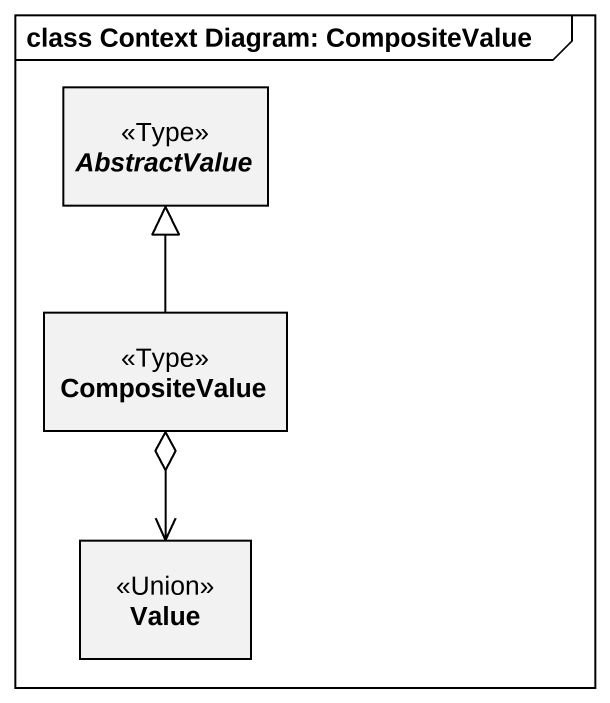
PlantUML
@startuml
mainframe class Context Diagram: CompositeValue
hide circle
hide empty members
abstract class AbstractValue <<Type>>
class CompositeValue <<Type>>
class Value <<Union>>
CompositeValue -up-|> AbstractValue
CompositeValue o--> Value
@enduml
